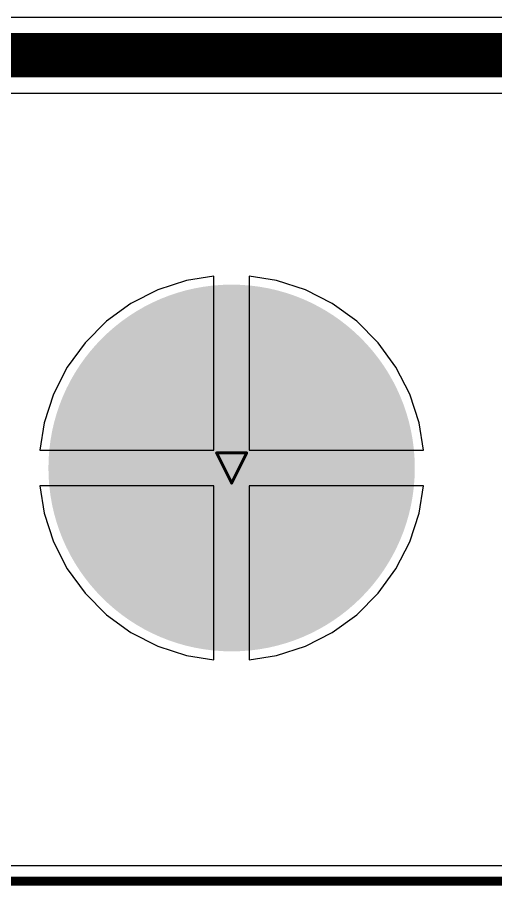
# Model space of a CAD drawing. Header units: inches. Extents: x -22 to 5433, y -38 to 5417.
# Drawn here: x -3.63 to 4.47, y -38.06 to -23.38 of the extents above; entities that cross this region are included whole.
import ezdxf

# ---------------------------------------------------------------- set-up
doc = ezdxf.new("R2010")
doc.units = ezdxf.units.IN
for name, color, linetype in [('Board_outline', 216, 'Continuous'), ('Bottom Layer', 5, 'Continuous'), ('Bottom Solder', 6, 'Continuous'), ('Drill Drawing', 1, 'Continuous'), ('Multi-Layer', 9, 'Continuous'), ('Pad Holes', 156, 'Continuous'), ('Top Layer', 1, 'Continuous'), ('Top Solder', 216, 'Continuous')]:
    doc.layers.add(name, color=color, linetype=linetype)

# ---------------------------------------------------------------- blocks, each defined once
blk = doc.blocks.new('SPACER_10')
at = {"layer": 'Bottom Layer'}
h = blk.add_hatch(color=5, dxfattribs=at)
edge = h.paths.add_edge_path()
edge.add_arc((0, 0), 3, 0, 360)
at = {"layer": 'Bottom Solder'}
h = blk.add_hatch(color=6, dxfattribs=at)
edge = h.paths.add_edge_path()
edge.add_arc((0, 0), 3.102, 0, 360)
at = {"layer": 'Multi-Layer'}
h = blk.add_hatch(color=9, dxfattribs=at)
edge = h.paths.add_edge_path()
edge.add_arc((0, 0), 3, 0, 360)
at = {"layer": 'Pad Holes'}
h = blk.add_hatch(color=7, dxfattribs=at)
edge = h.paths.add_edge_path()
edge.add_arc((0, 0), 1.85, 0, 360)
at = {"layer": 'Top Layer'}
h = blk.add_hatch(color=1, dxfattribs=at)
edge = h.paths.add_edge_path()
edge.add_arc((0, 0), 3, 0, 360)
at = {"layer": 'Top Solder'}
h = blk.add_hatch(color=216, dxfattribs=at)
edge = h.paths.add_edge_path()
edge.add_arc((0, 0), 3.102, 0, 360)

msp = doc.modelspace()

# ---------------------------------------------------------------- linework, layer by layer
at = {"layer": 'Board_outline'}
msp.add_lwpolyline([(-16.519, -37.988, 0.152, 0.152, 0), (73.481, -37.988, 0.152, 0.152, 0)], format="xyseb", dxfattribs=at)
at = {"layer": 'Bottom Layer'}
for p, q in [((9.752, -23.377), (-13.536, -23.377)), ((-13.536, -24.66), (10.018, -24.66)), ((-0.3, -27.753), (-0.762, -27.826)), ((-0.3, -30.7), (-0.3, -27.753)), ((0.762, -27.826), (0.3, -27.753)), ((0.3, -27.753), (0.3, -30.7)), ((-0.762, -27.826), (-1.249, -27.984)), ((1.249, -27.984), (0.762, -27.826)), ((-1.249, -27.984), (-1.705, -28.217)), ((1.705, -28.217), (1.249, -27.984)), ((-1.705, -28.217), (-2.12, -28.518)), ((2.12, -28.518), (1.705, -28.217)), ((-2.12, -28.518), (-2.482, -28.88)), ((2.482, -28.88), (2.12, -28.518)), ((-2.482, -28.88), (-2.783, -29.295)), ((2.783, -29.295), (2.482, -28.88)), ((-2.783, -29.295), (-3.016, -29.751)), ((3.016, -29.751), (2.783, -29.295)), ((-3.016, -29.751), (-3.174, -30.238)), ((3.174, -30.238), (3.016, -29.751)), ((-3.174, -30.238), (-3.247, -30.7)), ((3.247, -30.7), (3.174, -30.238)), ((-3.247, -30.7), (-0.3, -30.7)), ((0.3, -30.7), (3.247, -30.7)), ((-0.3, -31.3), (-3.247, -31.3)), ((-3.247, -31.3), (-3.174, -31.762)), ((-0.3, -34.247), (-0.3, -31.3)), ((3.247, -31.3), (0.3, -31.3)), ((0.3, -31.3), (0.3, -34.247)), ((3.174, -31.762), (3.247, -31.3)), ((-3.174, -31.762), (-3.016, -32.249)), ((3.016, -32.249), (3.174, -31.762)), ((-3.016, -32.249), (-2.783, -32.705)), ((2.783, -32.705), (3.016, -32.249)), ((-2.783, -32.705), (-2.482, -33.12)), ((2.482, -33.12), (2.783, -32.705)), ((-2.482, -33.12), (-2.12, -33.482)), ((2.12, -33.482), (2.482, -33.12)), ((-2.12, -33.482), (-1.705, -33.783)), ((1.705, -33.783), (2.12, -33.482)), ((-1.705, -33.783), (-1.249, -34.016)), ((1.249, -34.016), (1.705, -33.783)), ((-1.249, -34.016), (-0.762, -34.174)), ((0.762, -34.174), (1.249, -34.016)), ((-0.762, -34.174), (-0.3, -34.247)), ((0.3, -34.247), (0.762, -34.174)), ((73.481, -37.73), (-16.518, -37.73))]:
    msp.add_line(p, q, dxfattribs=at)
msp.add_lwpolyline([(-15.169, -24.018, 0.75, 0.75, 0), (10.018, -24.018, 0.75, 0.75, 0)], format="xyseb", dxfattribs=at)
at = {"layer": 'Drill Drawing'}
for points in [[(-0.254, -30.746, 0.0508, 0.0508, 0), (0.254, -30.746, 0.0508, 0.0508, 0)], [(-0.254, -30.746, 0.0508, 0.0508, 0), (0, -31.254, 0.0508, 0.0508, 0)], [(0, -31.254, 0.0508, 0.0508, 0), (0.254, -30.746, 0.0508, 0.0508, 0)]]:
    msp.add_lwpolyline(points, format="xyseb", dxfattribs=at)
for points in [[(-0.267, -30.746, 0.0254, 0.0254, 1), (-0.241, -30.746, 0.0254, 0.0254, 1)], [(-0.267, -30.746, 0.0254, 0.0254, 1), (-0.241, -30.746, 0.0254, 0.0254, 1)], [(0.241, -30.746, 0.0254, 0.0254, 1), (0.267, -30.746, 0.0254, 0.0254, 1)], [(0.241, -30.746, 0.0254, 0.0254, 1), (0.267, -30.746, 0.0254, 0.0254, 1)], [(-0.013, -31.254, 0.0254, 0.0254, 1), (0.013, -31.254, 0.0254, 0.0254, 1)], [(-0.013, -31.254, 0.0254, 0.0254, 1), (0.013, -31.254, 0.0254, 0.0254, 1)]]:
    msp.add_lwpolyline(points, format="xyseb", close=True, dxfattribs=at)
at = {"layer": 'Top Layer'}
for p, q in [((-0.3, -27.753), (-0.762, -27.826)), ((-0.3, -30.7), (-0.3, -27.753)), ((0.762, -27.826), (0.3, -27.753)), ((0.3, -27.753), (0.3, -30.7)), ((-0.762, -27.826), (-1.249, -27.984)), ((1.249, -27.984), (0.762, -27.826)), ((-1.249, -27.984), (-1.705, -28.217)), ((1.705, -28.217), (1.249, -27.984)), ((-1.705, -28.217), (-2.12, -28.518)), ((2.12, -28.518), (1.705, -28.217)), ((-2.12, -28.518), (-2.482, -28.88)), ((2.482, -28.88), (2.12, -28.518)), ((-2.482, -28.88), (-2.783, -29.295)), ((2.783, -29.295), (2.482, -28.88)), ((-2.783, -29.295), (-3.016, -29.751)), ((3.016, -29.751), (2.783, -29.295)), ((-3.016, -29.751), (-3.174, -30.238)), ((3.174, -30.238), (3.016, -29.751)), ((-3.174, -30.238), (-3.247, -30.7)), ((3.247, -30.7), (3.174, -30.238)), ((-3.247, -30.7), (-0.3, -30.7)), ((0.3, -30.7), (3.247, -30.7)), ((-0.3, -31.3), (-3.247, -31.3)), ((-3.247, -31.3), (-3.174, -31.762)), ((-0.3, -34.247), (-0.3, -31.3)), ((3.247, -31.3), (0.3, -31.3)), ((0.3, -31.3), (0.3, -34.247)), ((3.174, -31.762), (3.247, -31.3)), ((-3.174, -31.762), (-3.016, -32.249)), ((3.016, -32.249), (3.174, -31.762)), ((-3.016, -32.249), (-2.783, -32.705)), ((2.783, -32.705), (3.016, -32.249)), ((-2.783, -32.705), (-2.482, -33.12)), ((2.482, -33.12), (2.783, -32.705)), ((-2.482, -33.12), (-2.12, -33.482)), ((2.12, -33.482), (2.482, -33.12)), ((-2.12, -33.482), (-1.705, -33.783)), ((1.705, -33.783), (2.12, -33.482)), ((-1.705, -33.783), (-1.249, -34.016)), ((1.249, -34.016), (1.705, -33.783)), ((-1.249, -34.016), (-0.762, -34.174)), ((0.762, -34.174), (1.249, -34.016)), ((-0.762, -34.174), (-0.3, -34.247)), ((0.3, -34.247), (0.762, -34.174)), ((73.481, -37.73), (-16.518, -37.73))]:
    msp.add_line(p, q, dxfattribs=at)

# ---------------------------------------------------------------- block references
msp.add_blockref('SPACER_10', (0, -31))

doc.saveas('drawing.dxf')
